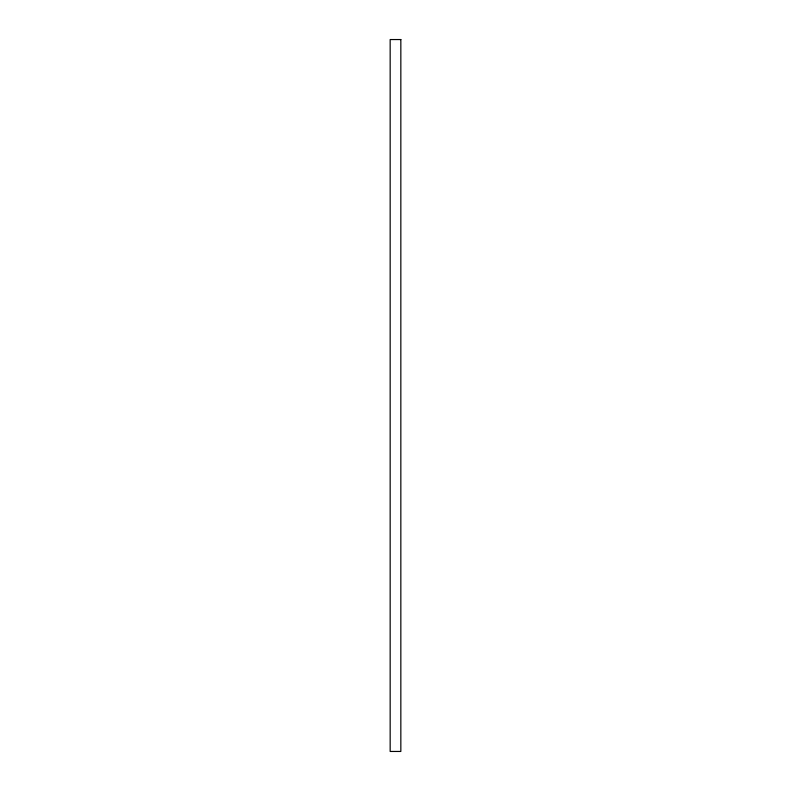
<?xml version="1.0" encoding="UTF-8"?>
<svg xmlns="http://www.w3.org/2000/svg" width="791" height="791" viewBox="0 0 791 791"><rect width="100%" height="100%" fill="white"/><g stroke="black" fill="none" stroke-linecap="round" stroke-linejoin="round"><path stroke-width="1.19" d="M400.839 39.55L390.161 39.55L390.161 751.45L400.839 751.45L400.839 39.55"/></g></svg>
